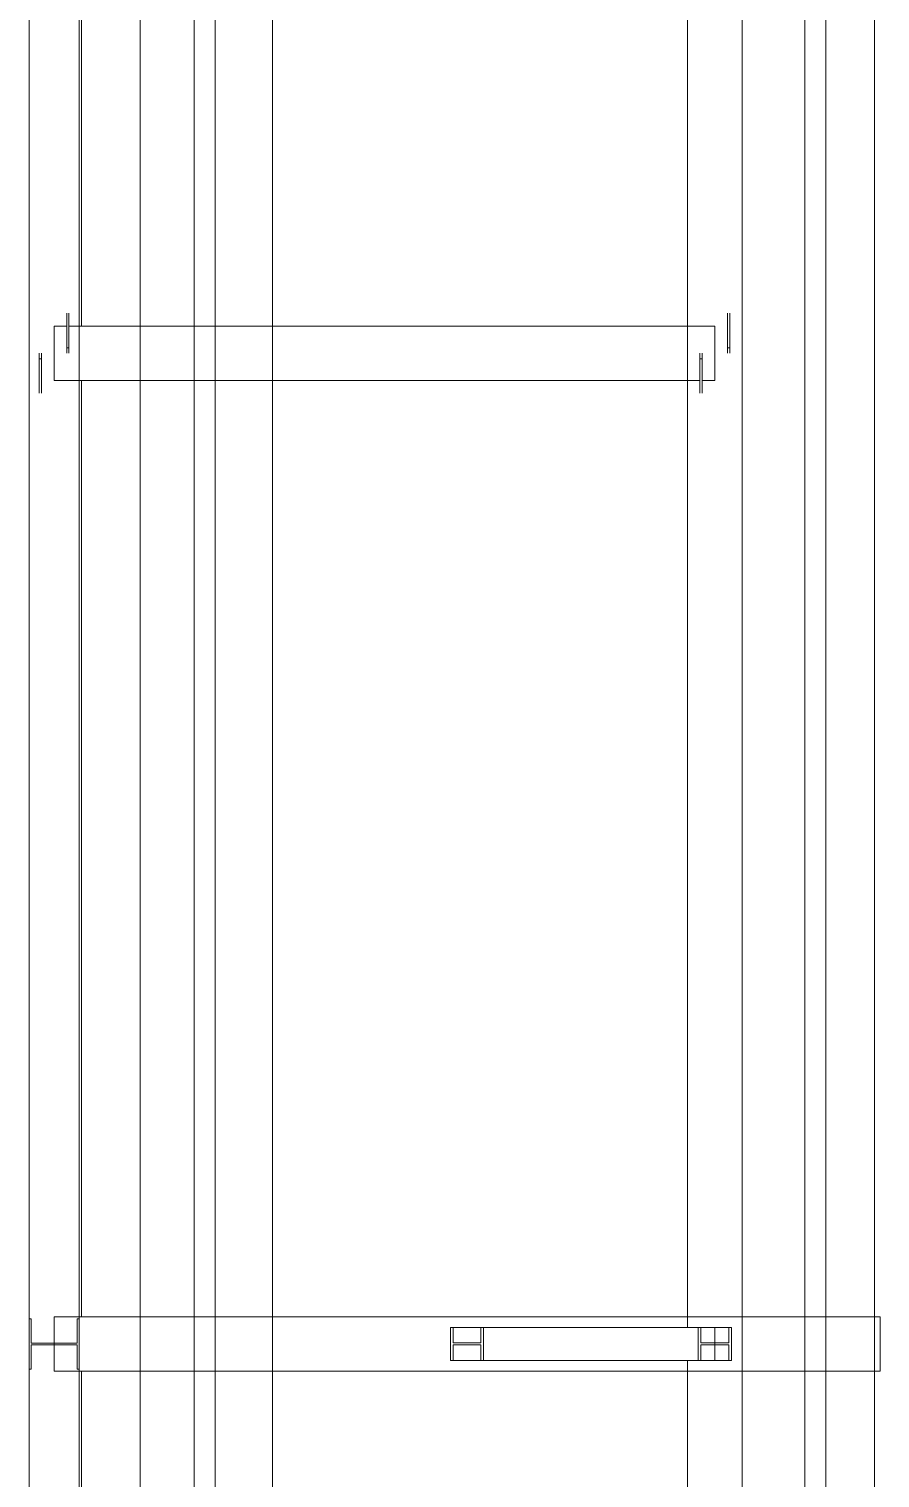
# Model space of a CAD drawing. Header units: inches. Extents: x -1128 to 651, y 96 to 845.
# Drawn here: x -1035.082 to -1032.758, y 711.425 to 715.385 of the extents above; entities that cross this region are included whole.
import ezdxf

# ---------------------------------------------------------------- set-up
doc = ezdxf.new("R2010")
doc.units = ezdxf.units.IN
doc.header["$MEASUREMENT"] = 0
doc.layers.add('Cable Tray', color=7, linetype='Continuous')
doc.layers.add('EQUIPMENT LAYOUT-EMBED 1_DWG$0$DwgTemplate', color=7, linetype='Continuous')
doc.layers.add('Cables', color=7, linetype='Continuous', lineweight=0)
doc.layers.add('Layout', color=6, linetype='Continuous', lineweight=18)

# ---------------------------------------------------------------- blocks, each defined once
blk = doc.blocks.new('A$C55974CAD')
at = {"layer": 'EQUIPMENT LAYOUT-EMBED 1_DWG$0$DwgTemplate', "color": 1, "lineweight": 0}
for p, q in [((0.9, 12.276), (60.9761, 12.276)), ((36.8239, 12.276), (36.8239, 12.2694)), ((36.9761, 12.276), (36.8239, 12.276)), ((36.8239, 12.2694), (36.8971, 12.2694)), ((36.8971, 12.2694), (36.8971, 12.1305)), ((36.9029, 12.1305), (36.9029, 12.2694)), ((36.9029, 12.2694), (36.9761, 12.2694)), ((36.9761, 12.2694), (36.9761, 12.276)), ((39.7788, 12.245), (39.8833, 12.245)), ((39.8833, 12.245), (39.8833, 12.238)), ((39.9, 12.245), (39.8833, 12.245)), ((36.8174, 12.2), (36.9825, 12.2)), ((36.8174, 12.2), (36.8174, 9.7)), ((36.9825, 12.2), (36.9825, 9.7)), ((39.8833, 12.238), (39.7788, 12.238)), ((39.8174, 12.2), (39.9825, 12.2)), ((39.8174, 12.2), (39.8174, 10.245)), ((39.8833, 12.238), (39.9, 12.238)), ((39.9825, 12.2), (39.9825, 12.162)), ((39.9167, 12.162), (39.9, 12.162)), ((39.9167, 12.162), (40.0212, 12.162)), ((39.9167, 12.155), (39.9167, 12.162)), ((0.9, 12.1239), (60.9761, 12.1239)), ((36.8174, 12.1174), (33.9825, 12.1174)), ((36.8971, 12.1305), (36.8239, 12.1305)), ((36.8239, 12.1305), (36.8239, 12.1239)), ((36.8239, 12.1239), (36.9761, 12.1239)), ((36.9761, 12.1305), (36.9029, 12.1305)), ((36.9761, 12.1239), (36.9761, 12.1305)), ((39.8174, 12.1174), (36.9825, 12.1174)), ((39.9, 12.155), (39.9167, 12.155)), ((40.0212, 12.155), (39.9167, 12.155)), ((39.9825, 12.155), (39.9825, 10.2)), ((42.8174, 12.1174), (39.9825, 12.1174)), ((36.85, 10.15), (36.85, 11)), ((36.85, 11), (36.95, 11)), ((36.95, 11), (36.85, 11)), ((36.85, 11), (36.85, 10.992)), ((36.85, 10.992), (36.897, 10.992)), ((36.897, 10.992), (36.897, 10.908)), ((36.903, 10.992), (36.95, 10.992)), ((36.903, 10.908), (36.903, 10.992)), ((36.95, 10.15), (36.95, 11)), ((36.95, 10.992), (36.95, 11)), ((36.897, 10.908), (36.85, 10.908)), ((36.85, 10.908), (36.85, 10.9)), ((36.85, 10.9), (36.95, 10.9)), ((36.95, 10.908), (36.903, 10.908)), ((36.95, 10.9), (36.95, 10.908)), ((36.85, 10.2825), (30.95, 10.2825)), ((42.85, 10.2825), (36.95, 10.2825)), ((36.95, 10.25), (36.85, 10.25)), ((36.85, 10.25), (36.85, 10.242)), ((36.85, 10.242), (36.897, 10.242)), ((36.897, 10.242), (36.897, 10.158)), ((36.903, 10.158), (36.903, 10.242)), ((36.903, 10.242), (36.95, 10.242)), ((36.95, 10.242), (36.95, 10.25)), ((39.7788, 10.245), (39.8833, 10.245)), ((39.8833, 10.238), (39.7788, 10.238)), ((39.8174, 10.238), (39.8174, 10.2)), ((39.8833, 10.245), (39.8833, 10.238)), ((39.9, 10.245), (39.8833, 10.245)), ((39.8833, 10.238), (39.9, 10.238)), ((39.9825, 10.2), (39.8174, 10.2)), ((36.85, 10.158), (36.85, 10.15)), ((36.897, 10.158), (36.85, 10.158)), ((36.85, 10.15), (36.95, 10.15)), ((36.95, 10.15), (36.85, 10.15)), ((36.95, 10.158), (36.903, 10.158)), ((36.95, 10.15), (36.95, 10.158)), ((39.9167, 10.162), (39.9, 10.162)), ((39.9, 10.155), (39.9167, 10.155)), ((39.9167, 10.155), (39.9167, 10.162)), ((39.9167, 10.162), (40.0212, 10.162)), ((40.0212, 10.155), (39.9167, 10.155)), ((60.9761, 10.1174), (7.1596, 10.1174)), ((36.9825, 9.7), (36.8174, 9.7))]:
    blk.add_line(p, q, dxfattribs=at)
at = {"layer": 'EQUIPMENT LAYOUT-EMBED 1_DWG$0$DwgTemplate', "color": 9, "lineweight": 0}
blk.add_line((36.95, 10.2), (36.85, 10.2), dxfattribs=at)

msp = doc.modelspace()

# ---------------------------------------------------------------- linework, layer by layer
at = {"layer": 'Cable Tray', "color": 3, "linetype": 'Continuous', "lineweight": 5}
for p, q in [((-1034.7788, 708.1518), (-1034.7788, 721.5297)), ((-1034.7788, 708.1518), (-1034.7788, 721.5297)), ((-1034.4173, 708.1518), (-1034.4173, 721.5297)), ((-1034.4173, 708.1518), (-1034.4173, 721.5297)), ((-1033.1343, 708.1518), (-1033.1343, 721.5297))]:
    msp.add_line(p, q, dxfattribs=at)
msp.add_lwpolyline([(-1032.7728, 708.1518), (-1032.7728, 721.5297), (-1032.7728, 708.1518), (-1033.1343, 708.1518), (-1033.1343, 721.5297), (-1033.0002, 721.5297), (-1032.9567, 721.5297), (-1032.9069, 721.5297), (-1032.7728, 721.5297)], dxfattribs=at)
at = {"layer": 'Cables', "color": 0, "lineweight": 0}
for p, q in [((-1034.6312, 733.8078), (-1034.6312, 707.684)), ((-1034.5743, 733.6941), (-1034.5743, 681.4711)), ((-1032.9625, 733.6941), (-1032.9625, 681.4712)), ((-1032.9056, 733.6941), (-1032.9056, 681.4712))]:
    msp.add_line(p, q, dxfattribs=at)

# ---------------------------------------------------------------- block references
at = {"layer": 'Layout', "xscale": 0.9025, "yscale": 0.9025, "zscale": 0.9025, "rotation": 90}
msp.add_blockref('A$C55974CAD', (-1024.0033, 678.4893), dxfattribs=at)

doc.saveas('drawing.dxf')
